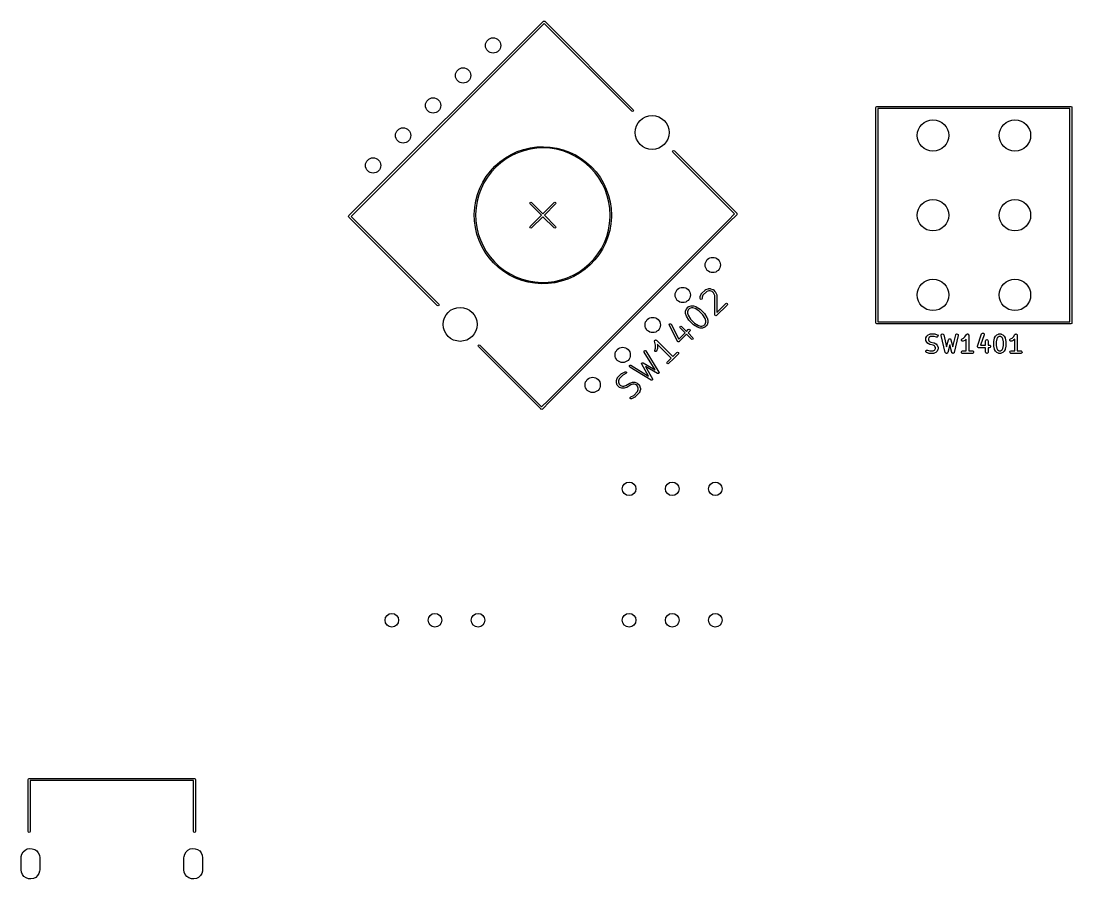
# Model space of a CAD drawing. Extents: x 126 to 289, y -245 to -37.
# Drawn here: x 151.4 to 213.3, y -189.2 to -138.7 of the extents above; entities that cross this region are included whole.
import ezdxf

# ---------------------------------------------------------------- set-up
doc = ezdxf.new("R2010")
doc.units = 0
doc.layers.add('BLACK', color=7, linetype='CONTINUOUS')

msp = doc.modelspace()

# ---------------------------------------------------------------- linework, layer by layer
at = {"layer": 'BLACK', "linetype": 'CONTINUOUS'}
for p, q in [((170.689, -150.14), (182.144, -138.685)), ((182.144, -138.685), (182.189, -138.666)), ((182.189, -138.666), (182.234, -138.685)), ((182.234, -138.685), (187.441, -143.893)), ((182.189, -138.819), (170.823, -150.185)), ((187.352, -143.982), (182.189, -138.819)), ((187.397, -144.001), (187.352, -143.982)), ((187.441, -143.982), (187.397, -144.001)), ((187.441, -143.893), (187.46, -143.937)), ((187.46, -143.937), (187.441, -143.982)), ((201.743, -143.764), (201.761, -143.722)), ((201.743, -156.464), (201.743, -143.764)), ((201.761, -143.722), (201.803, -143.704)), ((201.803, -143.704), (213.233, -143.704)), ((201.863, -143.824), (201.863, -156.404)), ((213.173, -143.824), (201.863, -143.824)), ((213.173, -156.404), (213.173, -143.824)), ((213.233, -143.704), (213.275, -143.722)), ((213.275, -143.722), (213.293, -143.764)), ((213.293, -143.764), (213.293, -156.464)), ((181.361, -146.146), (181.752, -146.091)), ((181.752, -146.091), (182.146, -146.074)), ((182.146, -146.074), (182.54, -146.096)), ((182.54, -146.096), (182.93, -146.157)), ((179.587, -146.965), (179.906, -146.733)), ((179.906, -146.733), (180.246, -146.534)), ((180.281, -146.6), (179.947, -146.796)), ((180.246, -146.534), (180.605, -146.368)), ((180.633, -146.438), (180.281, -146.6)), ((180.605, -146.368), (180.977, -146.238)), ((180.999, -146.311), (180.633, -146.438)), ((180.977, -146.238), (181.361, -146.146)), ((181.375, -146.219), (180.999, -146.311)), ((181.759, -146.166), (181.375, -146.219)), ((182.146, -146.149), (181.759, -146.166)), ((182.532, -146.171), (182.146, -146.149)), ((182.915, -146.23), (182.532, -146.171)), ((183.29, -146.327), (182.915, -146.23)), ((182.93, -146.157), (183.313, -146.255)), ((183.654, -146.459), (183.29, -146.327)), ((183.313, -146.255), (183.684, -146.39)), ((184.004, -146.626), (183.654, -146.459)), ((183.684, -146.39), (184.04, -146.56)), ((184.335, -146.827), (184.004, -146.626)), ((184.04, -146.56), (184.377, -146.765)), ((189.761, -146.362), (189.779, -146.32)), ((189.779, -146.405), (189.761, -146.362)), ((189.779, -146.32), (189.821, -146.302)), ((193.415, -150.041), (189.779, -146.405)), ((189.821, -146.302), (189.864, -146.32)), ((189.864, -146.32), (193.539, -149.995)), ((179.023, -147.517), (179.291, -147.228)), ((179.344, -147.281), (179.081, -147.565)), ((179.291, -147.228), (179.587, -146.965)), ((179.634, -147.024), (179.344, -147.281)), ((179.947, -146.796), (179.634, -147.024)), ((184.645, -147.059), (184.335, -146.827)), ((184.377, -146.765), (184.693, -147.001)), ((184.931, -147.32), (184.645, -147.059)), ((184.693, -147.001), (184.985, -147.267)), ((185.19, -147.608), (184.931, -147.32)), ((184.985, -147.267), (185.249, -147.561)), ((178.578, -148.168), (178.785, -147.832)), ((178.847, -147.874), (178.644, -148.204)), ((178.785, -147.832), (179.023, -147.517)), ((179.081, -147.565), (178.847, -147.874)), ((185.42, -147.92), (185.19, -147.608)), ((185.249, -147.561), (185.483, -147.878)), ((185.619, -148.253), (185.42, -147.92)), ((185.483, -147.878), (185.685, -148.217)), ((178.267, -148.892), (178.405, -148.522)), ((178.474, -148.552), (178.339, -148.915)), ((178.405, -148.522), (178.578, -148.168)), ((178.644, -148.204), (178.474, -148.552)), ((185.784, -148.603), (185.619, -148.253)), ((185.685, -148.217), (185.853, -148.574)), ((185.914, -148.968), (185.784, -148.603)), ((185.853, -148.574), (185.986, -148.946)), ((178.166, -149.274), (178.267, -148.892)), ((178.339, -148.915), (178.24, -149.29)), ((186.007, -149.344), (185.914, -148.968)), ((185.986, -148.946), (186.081, -149.329)), ((178.078, -150.058), (178.103, -149.664)), ((178.103, -149.664), (178.166, -149.274)), ((178.178, -149.672), (178.154, -150.059)), ((178.24, -149.29), (178.178, -149.672)), ((181.347, -149.407), (181.366, -149.362)), ((181.366, -149.452), (181.347, -149.407)), ((181.366, -149.362), (181.411, -149.343)), ((182.028, -150.114), (181.366, -149.452)), ((181.411, -149.343), (181.456, -149.362)), ((181.456, -149.362), (182.118, -150.024)), ((182.118, -150.024), (182.78, -149.362)), ((182.87, -149.452), (182.208, -150.114)), ((182.78, -149.362), (182.825, -149.343)), ((182.825, -149.343), (182.87, -149.362)), ((182.87, -149.362), (182.889, -149.407)), ((182.889, -149.407), (182.87, -149.452)), ((186.064, -149.727), (186.007, -149.344)), ((186.083, -150.114), (186.064, -149.727)), ((186.081, -149.329), (186.139, -149.72)), ((186.139, -149.72), (186.158, -150.114)), ((170.67, -150.185), (170.689, -150.14)), ((170.689, -150.23), (170.67, -150.185)), ((175.897, -155.437), (170.689, -150.23)), ((170.823, -150.185), (175.986, -155.348)), ((178.078, -150.059), (178.078, -150.058)), ((178.092, -150.452), (178.078, -150.059)), ((178.144, -150.843), (178.092, -150.452)), ((178.154, -150.059), (178.167, -150.446)), ((178.167, -150.446), (178.218, -150.83)), ((181.366, -150.776), (182.028, -150.114)), ((182.118, -150.204), (181.456, -150.866)), ((182.78, -150.866), (182.118, -150.204)), ((182.208, -150.114), (182.87, -150.776)), ((182.427, -161.029), (193.033, -150.423)), ((186.052, -150.611), (186.081, -150.225)), ((186.081, -150.225), (186.083, -150.114)), ((186.156, -150.227), (186.126, -150.62)), ((186.158, -150.114), (186.156, -150.227)), ((193.033, -150.423), (193.415, -150.041)), ((193.033, -150.423), (193.033, -150.423)), ((193.547, -150.088), (193.123, -150.512)), ((193.539, -149.995), (193.547, -149.998)), ((193.547, -149.998), (193.566, -150.043)), ((193.566, -150.043), (193.547, -150.088)), ((178.235, -151.228), (178.144, -150.843)), ((178.218, -150.83), (178.307, -151.207)), ((181.347, -150.821), (181.366, -150.776)), ((181.366, -150.866), (181.347, -150.821)), ((181.411, -150.885), (181.366, -150.866)), ((181.456, -150.866), (181.411, -150.885)), ((193.123, -150.512), (182.516, -161.119)), ((182.825, -150.885), (182.78, -150.866)), ((182.87, -150.866), (182.825, -150.885)), ((182.87, -150.776), (182.889, -150.821)), ((182.889, -150.821), (182.87, -150.866)), ((185.88, -151.365), (185.984, -150.992)), ((186.058, -151.009), (185.951, -151.389)), ((185.984, -150.992), (186.052, -150.611)), ((186.126, -150.62), (186.058, -151.009)), ((193.123, -150.512), (193.123, -150.512)), ((178.362, -151.601), (178.235, -151.228)), ((178.307, -151.207), (178.432, -151.574)), ((178.525, -151.961), (178.362, -151.601)), ((178.432, -151.574), (178.592, -151.926)), ((185.74, -151.727), (185.88, -151.365)), ((185.951, -151.389), (185.809, -151.757)), ((178.722, -152.303), (178.525, -151.961)), ((178.592, -151.926), (178.785, -152.262)), ((178.952, -152.623), (178.722, -152.303)), ((178.785, -152.262), (179.011, -152.577)), ((185.358, -152.399), (185.565, -152.072)), ((185.631, -152.11), (185.419, -152.443)), ((185.565, -152.072), (185.74, -151.727)), ((185.809, -151.757), (185.631, -152.11)), ((179.212, -152.92), (178.952, -152.623)), ((179.011, -152.577), (179.266, -152.868)), ((179.5, -153.191), (179.212, -152.92)), ((179.266, -152.868), (179.548, -153.133)), ((184.852, -152.985), (185.119, -152.705)), ((185.176, -152.754), (184.904, -153.04)), ((185.119, -152.705), (185.358, -152.399)), ((185.419, -152.443), (185.176, -152.754)), ((179.812, -153.431), (179.5, -153.191)), ((179.548, -153.133), (179.855, -153.37)), ((180.147, -153.641), (179.812, -153.431)), ((179.855, -153.37), (180.184, -153.575)), ((183.906, -153.653), (184.242, -153.462)), ((184.283, -153.525), (183.94, -153.72)), ((184.242, -153.462), (184.559, -153.238)), ((184.605, -153.298), (184.283, -153.525)), ((184.559, -153.238), (184.852, -152.985)), ((184.904, -153.04), (184.605, -153.298)), ((180.501, -153.816), (180.147, -153.641)), ((180.184, -153.575), (180.531, -153.747)), ((180.87, -153.956), (180.501, -153.816)), ((180.531, -153.747), (180.893, -153.885)), ((181.25, -154.06), (180.87, -153.956)), ((180.893, -153.885), (181.267, -153.986)), ((181.64, -154.126), (181.25, -154.06)), ((181.267, -153.986), (181.649, -154.051)), ((182.033, -154.153), (181.64, -154.126)), ((181.649, -154.051), (182.035, -154.078)), ((182.428, -154.142), (182.033, -154.153)), ((182.035, -154.078), (182.422, -154.067)), ((182.422, -154.067), (182.806, -154.019)), ((182.82, -154.093), (182.428, -154.142)), ((182.806, -154.019), (183.184, -153.933)), ((183.204, -154.005), (182.82, -154.093)), ((183.184, -153.933), (183.552, -153.81)), ((183.579, -153.881), (183.204, -154.005)), ((183.552, -153.81), (183.906, -153.653)), ((183.94, -153.72), (183.579, -153.881)), ((191.391, -154.914), (191.439, -154.771)), ((191.439, -154.771), (191.448, -154.76)), ((191.448, -154.76), (191.453, -154.747)), ((191.453, -154.747), (191.693, -154.507)), ((191.768, -154.602), (191.548, -154.822)), ((191.693, -154.507), (191.706, -154.502)), ((191.706, -154.502), (191.717, -154.493)), ((191.717, -154.493), (191.861, -154.445)), ((191.889, -154.562), (191.768, -154.602)), ((191.861, -154.445), (191.87, -154.445)), ((191.87, -154.445), (191.88, -154.442)), ((191.88, -154.442), (191.976, -154.442)), ((191.966, -154.562), (191.889, -154.562)), ((192.087, -154.602), (191.966, -154.562)), ((191.976, -154.442), (191.985, -154.445)), ((191.985, -154.445), (191.995, -154.445)), ((191.995, -154.445), (192.138, -154.493)), ((192.166, -154.681), (192.087, -154.602)), ((192.138, -154.493), (192.149, -154.502)), ((192.149, -154.502), (192.162, -154.507)), ((192.162, -154.507), (192.258, -154.603)), ((192.251, -154.852), (192.166, -154.681)), ((192.258, -154.603), (192.262, -154.612)), ((192.262, -154.612), (192.269, -154.619)), ((192.269, -154.619), (192.365, -154.811)), ((192.365, -154.811), (192.366, -154.825)), ((175.986, -155.348), (176.005, -155.393)), ((176.005, -155.393), (175.986, -155.437)), ((191.388, -154.933), (191.392, -154.924)), ((191.388, -155.029), (191.388, -154.933)), ((191.405, -155.072), (191.388, -155.029)), ((191.392, -154.924), (191.391, -154.914)), ((191.448, -155.089), (191.405, -155.072)), ((191.49, -155.072), (191.448, -155.089)), ((191.508, -155.029), (191.49, -155.072)), ((191.548, -154.822), (191.508, -154.943)), ((191.508, -154.943), (191.508, -155.029)), ((192.251, -155.989), (192.251, -154.852)), ((192.978, -155.408), (192.354, -156.031)), ((192.366, -154.825), (192.371, -154.837)), ((192.371, -154.837), (192.371, -155.844)), ((192.371, -155.844), (192.893, -155.323)), ((192.893, -155.323), (192.935, -155.305)), ((192.935, -155.305), (192.978, -155.323)), ((192.978, -155.323), (192.995, -155.365)), ((192.995, -155.365), (192.978, -155.408)), ((175.941, -155.456), (175.897, -155.437)), ((175.986, -155.437), (175.941, -155.456)), ((190.524, -155.797), (190.528, -155.788)), ((190.524, -155.893), (190.524, -155.797)), ((190.528, -155.902), (190.524, -155.893)), ((190.527, -155.778), (190.575, -155.634)), ((190.528, -155.788), (190.527, -155.778)), ((190.527, -155.912), (190.528, -155.902)), ((190.575, -156.056), (190.527, -155.912)), ((190.575, -155.634), (190.584, -155.624)), ((190.584, -155.624), (190.59, -155.611)), ((190.59, -155.611), (190.686, -155.515)), ((190.685, -155.686), (190.644, -155.807)), ((190.644, -155.807), (190.644, -155.883)), ((190.644, -155.883), (190.687, -156.012)), ((190.76, -155.61), (190.685, -155.686)), ((190.686, -155.515), (190.699, -155.509)), ((190.687, -156.012), (190.824, -156.24)), ((190.699, -155.509), (190.709, -155.5)), ((190.709, -155.5), (190.853, -155.452)), ((190.882, -155.569), (190.76, -155.61)), ((190.853, -155.452), (190.863, -155.453)), ((190.863, -155.453), (190.872, -155.449)), ((190.872, -155.449), (190.968, -155.449)), ((190.958, -155.569), (190.882, -155.569)), ((191.087, -155.612), (190.958, -155.569)), ((190.968, -155.449), (190.977, -155.453)), ((190.977, -155.453), (190.987, -155.452)), ((190.987, -155.452), (191.131, -155.5)), ((191.315, -155.749), (191.087, -155.612)), ((191.131, -155.5), (191.136, -155.505)), ((191.136, -155.505), (191.143, -155.506)), ((191.143, -155.506), (191.383, -155.65)), ((191.544, -155.978), (191.315, -155.749)), ((191.383, -155.65), (191.387, -155.656)), ((191.387, -155.656), (191.394, -155.659)), ((191.394, -155.659), (191.634, -155.899)), ((191.681, -156.206), (191.544, -155.978)), ((191.634, -155.899), (191.637, -155.906)), ((191.637, -155.906), (191.643, -155.91)), ((191.643, -155.91), (191.787, -156.15)), ((192.269, -156.031), (192.251, -155.989)), ((192.311, -156.049), (192.269, -156.031)), ((192.354, -156.031), (192.311, -156.049)), ((189.568, -156.546), (189.598, -156.511)), ((189.571, -156.592), (189.568, -156.546)), ((190.051, -157.551), (189.571, -156.592)), ((189.598, -156.511), (189.643, -156.508)), ((189.643, -156.508), (189.678, -156.538)), ((189.678, -156.538), (190.121, -157.423)), ((190.188, -156.709), (190.206, -156.666)), ((190.206, -156.666), (190.248, -156.649)), ((190.248, -156.649), (190.291, -156.666)), ((190.291, -156.666), (190.584, -156.96)), ((190.58, -156.061), (190.575, -156.056)), ((190.581, -156.068), (190.58, -156.061)), ((190.725, -156.308), (190.581, -156.068)), ((190.731, -156.312), (190.725, -156.308)), ((190.734, -156.319), (190.731, -156.312)), ((190.974, -156.559), (190.734, -156.319)), ((190.824, -156.24), (191.053, -156.469)), ((190.981, -156.562), (190.974, -156.559)), ((190.985, -156.568), (190.981, -156.562)), ((191.225, -156.712), (190.985, -156.568)), ((191.053, -156.469), (191.281, -156.606)), ((191.281, -156.606), (191.41, -156.649)), ((191.41, -156.649), (191.486, -156.649)), ((191.486, -156.649), (191.607, -156.608)), ((191.607, -156.608), (191.683, -156.532)), ((191.724, -156.335), (191.681, -156.206)), ((191.778, -156.607), (191.682, -156.703)), ((191.683, -156.532), (191.724, -156.411)), ((191.724, -156.411), (191.724, -156.335)), ((191.783, -156.594), (191.778, -156.607)), ((191.793, -156.584), (191.783, -156.594)), ((191.787, -156.15), (191.788, -156.157)), ((191.788, -156.157), (191.793, -156.162)), ((191.793, -156.162), (191.841, -156.306)), ((191.841, -156.44), (191.793, -156.584)), ((191.841, -156.306), (191.84, -156.316)), ((191.84, -156.316), (191.844, -156.325)), ((191.844, -156.421), (191.84, -156.43)), ((191.84, -156.43), (191.841, -156.44)), ((191.844, -156.325), (191.844, -156.421)), ((201.761, -156.506), (201.743, -156.464)), ((201.803, -156.524), (201.761, -156.506)), ((213.233, -156.524), (201.803, -156.524)), ((201.863, -156.404), (213.173, -156.404)), ((213.275, -156.506), (213.233, -156.524)), ((213.293, -156.464), (213.275, -156.506)), ((190.121, -157.423), (190.499, -157.045)), ((190.584, -157.13), (190.147, -157.567)), ((190.206, -156.751), (190.188, -156.709)), ((190.499, -157.045), (190.206, -156.751)), ((190.584, -156.96), (190.686, -156.858)), ((190.878, -157.423), (190.584, -157.13)), ((190.77, -156.943), (190.669, -157.045)), ((190.669, -157.045), (190.962, -157.338)), ((190.686, -156.858), (190.728, -156.841)), ((190.728, -156.841), (190.77, -156.858)), ((190.77, -156.858), (190.788, -156.901)), ((190.788, -156.901), (190.77, -156.943)), ((191.232, -156.713), (191.225, -156.712)), ((191.237, -156.718), (191.232, -156.713)), ((191.381, -156.766), (191.237, -156.718)), ((191.391, -156.765), (191.381, -156.766)), ((191.4, -156.769), (191.391, -156.765)), ((191.496, -156.769), (191.4, -156.769)), ((191.505, -156.765), (191.496, -156.769)), ((191.515, -156.766), (191.505, -156.765)), ((191.659, -156.718), (191.515, -156.766)), ((191.669, -156.709), (191.659, -156.718)), ((191.682, -156.703), (191.669, -156.709)), ((204.689, -157.343), (204.737, -157.248)), ((204.737, -157.248), (204.75, -157.23)), ((204.75, -157.23), (204.751, -157.229)), ((204.751, -157.229), (204.798, -157.181)), ((204.798, -157.181), (204.817, -157.168)), ((204.817, -157.168), (204.818, -157.167)), ((204.818, -157.167), (204.913, -157.119)), ((204.964, -157.261), (204.896, -157.296)), ((204.913, -157.119), (204.938, -157.112)), ((204.938, -157.112), (204.942, -157.113)), ((204.942, -157.113), (204.947, -157.111)), ((204.947, -157.111), (205.185, -157.111)), ((205.172, -157.261), (204.964, -157.261)), ((205.304, -157.305), (205.172, -157.261)), ((205.185, -157.111), (205.207, -157.115)), ((205.207, -157.115), (205.208, -157.115)), ((205.208, -157.115), (205.351, -157.163)), ((205.351, -157.163), (205.374, -157.175)), ((205.393, -157.27), (205.355, -157.304)), ((205.374, -157.175), (205.401, -157.219)), ((205.401, -157.219), (205.393, -157.27)), ((205.586, -157.178), (205.609, -157.132)), ((205.588, -157.204), (205.586, -157.178)), ((205.826, -158.204), (205.588, -157.204)), ((205.609, -157.132), (205.656, -157.112)), ((205.656, -157.112), (205.706, -157.126)), ((205.706, -157.126), (205.734, -157.169)), ((205.734, -157.169), (205.903, -157.88)), ((206.276, -157.88), (206.445, -157.169)), ((206.591, -157.204), (206.353, -158.204)), ((206.445, -157.169), (206.455, -157.145)), ((206.455, -157.145), (206.497, -157.115)), ((206.497, -157.115), (206.548, -157.118)), ((206.548, -157.118), (206.585, -157.153)), ((206.585, -157.153), (206.591, -157.204)), ((206.902, -157.363), (206.984, -157.281)), ((206.984, -157.281), (207.075, -157.145)), ((207.075, -157.145), (207.093, -157.126)), ((207.093, -157.126), (207.097, -157.125)), ((207.097, -157.125), (207.1, -157.121)), ((207.1, -157.121), (207.121, -157.118)), ((207.121, -157.118), (207.142, -157.112)), ((207.142, -157.112), (207.146, -157.113)), ((207.146, -157.113), (207.15, -157.113)), ((207.15, -157.113), (207.169, -157.123)), ((207.169, -157.123), (207.189, -157.132)), ((207.189, -157.132), (207.191, -157.136)), ((207.191, -157.136), (207.194, -157.138)), ((207.194, -157.138), (207.202, -157.159)), ((207.202, -157.159), (207.212, -157.178)), ((207.212, -157.178), (207.211, -157.182)), ((207.211, -157.182), (207.212, -157.186)), ((207.212, -157.186), (207.212, -158.111)), ((207.733, -157.829), (207.971, -157.115)), ((208.113, -157.162), (207.908, -157.778)), ((207.971, -157.115), (207.983, -157.092)), ((207.983, -157.092), (208.027, -157.065)), ((208.027, -157.065), (208.078, -157.073)), ((208.078, -157.073), (208.112, -157.111)), ((208.112, -157.111), (208.113, -157.162)), ((208.737, -157.343), (208.784, -157.248)), ((208.784, -157.248), (208.798, -157.23)), ((208.798, -157.229), (208.846, -157.181)), ((208.798, -157.23), (208.798, -157.229)), ((208.846, -157.181), (208.864, -157.168)), ((208.864, -157.168), (208.865, -157.167)), ((208.865, -157.167), (208.961, -157.119)), ((209.012, -157.261), (208.943, -157.296)), ((208.961, -157.119), (208.986, -157.112)), ((208.986, -157.112), (208.99, -157.113)), ((208.99, -157.113), (208.994, -157.111)), ((208.994, -157.111), (209.089, -157.111)), ((209.072, -157.261), (209.012, -157.261)), ((209.14, -157.296), (209.072, -157.261)), ((209.089, -157.111), (209.115, -157.116)), ((209.115, -157.116), (209.119, -157.119)), ((209.119, -157.119), (209.123, -157.119)), ((209.123, -157.119), (209.218, -157.167)), ((209.218, -157.167), (209.236, -157.18)), ((209.236, -157.18), (209.238, -157.181)), ((209.238, -157.181), (209.285, -157.229)), ((209.285, -157.229), (209.298, -157.247)), ((209.298, -157.247), (209.299, -157.248)), ((209.299, -157.248), (209.347, -157.343)), ((209.759, -157.363), (209.841, -157.281)), ((209.841, -157.281), (209.932, -157.145)), ((209.932, -157.145), (209.95, -157.126)), ((209.95, -157.126), (209.954, -157.125)), ((209.954, -157.125), (209.957, -157.121)), ((209.957, -157.121), (209.978, -157.118)), ((209.978, -157.118), (209.999, -157.112)), ((209.999, -157.112), (210.003, -157.113)), ((210.003, -157.113), (210.007, -157.113)), ((210.007, -157.113), (210.026, -157.123)), ((210.026, -157.123), (210.046, -157.132)), ((210.046, -157.132), (210.048, -157.136)), ((210.048, -157.136), (210.052, -157.138)), ((210.052, -157.138), (210.059, -157.159)), ((210.059, -157.159), (210.069, -157.178)), ((210.069, -157.178), (210.068, -157.182)), ((210.068, -157.182), (210.069, -157.186)), ((210.069, -157.186), (210.069, -158.111)), ((178.306, -157.817), (178.324, -157.775)), ((178.324, -157.86), (178.306, -157.817)), ((178.324, -157.775), (178.366, -157.757)), ((181.999, -161.535), (178.324, -157.86)), ((178.366, -157.757), (178.409, -157.775)), ((178.409, -157.775), (182.045, -161.411)), ((188.701, -157.524), (188.707, -157.508)), ((188.703, -157.53), (188.701, -157.524)), ((188.702, -157.536), (188.703, -157.53)), ((188.749, -157.77), (188.702, -157.536)), ((188.707, -157.508), (188.711, -157.491)), ((188.711, -157.491), (188.716, -157.488)), ((188.716, -157.488), (188.718, -157.482)), ((188.718, -157.482), (188.734, -157.475)), ((188.734, -157.475), (188.749, -157.466)), ((188.749, -157.466), (188.755, -157.467)), ((188.749, -157.947), (188.749, -157.77)), ((188.755, -157.467), (188.761, -157.464)), ((188.761, -157.464), (188.777, -157.471)), ((188.777, -157.471), (188.794, -157.475)), ((188.794, -157.475), (188.797, -157.48)), ((188.797, -157.48), (188.803, -157.482)), ((188.803, -157.482), (189.768, -158.447)), ((189.684, -158.532), (188.858, -157.707)), ((188.858, -157.707), (188.868, -157.753)), ((188.868, -157.753), (188.866, -157.759)), ((188.866, -157.759), (188.869, -157.764)), ((188.869, -157.764), (188.869, -157.956)), ((190.058, -157.558), (190.051, -157.551)), ((190.062, -157.567), (190.058, -157.558)), ((190.075, -157.572), (190.062, -157.567)), ((190.085, -157.581), (190.075, -157.572)), ((190.095, -157.581), (190.085, -157.581)), ((190.104, -157.584), (190.095, -157.581)), ((190.117, -157.579), (190.104, -157.584)), ((190.131, -157.578), (190.117, -157.579)), ((190.138, -157.571), (190.131, -157.578)), ((190.147, -157.567), (190.138, -157.571)), ((190.92, -157.441), (190.878, -157.423)), ((190.962, -157.423), (190.92, -157.441)), ((190.962, -157.338), (190.98, -157.381)), ((190.98, -157.381), (190.962, -157.423)), ((204.681, -157.377), (204.686, -157.351)), ((204.681, -157.472), (204.681, -157.377)), ((204.683, -157.476), (204.681, -157.472)), ((204.682, -157.481), (204.683, -157.476)), ((204.689, -157.506), (204.682, -157.481)), ((204.686, -157.351), (204.689, -157.348)), ((204.689, -157.348), (204.689, -157.343)), ((204.737, -157.601), (204.689, -157.506)), ((204.738, -157.602), (204.737, -157.601)), ((204.751, -157.62), (204.738, -157.602)), ((204.798, -157.668), (204.751, -157.62)), ((204.8, -157.669), (204.798, -157.668)), ((204.818, -157.682), (204.8, -157.669)), ((204.913, -157.73), (204.818, -157.682)), ((204.865, -157.326), (204.831, -157.395)), ((204.831, -157.395), (204.831, -157.454)), ((204.831, -157.454), (204.865, -157.523)), ((204.896, -157.296), (204.865, -157.326)), ((204.865, -157.523), (204.896, -157.553)), ((204.896, -157.553), (204.973, -157.592)), ((204.917, -157.73), (204.913, -157.73)), ((204.928, -157.735), (204.917, -157.73)), ((205.111, -157.781), (204.928, -157.735)), ((204.973, -157.592), (205.155, -157.637)), ((205.188, -157.819), (205.111, -157.781)), ((205.155, -157.637), (205.167, -157.643)), ((205.167, -157.643), (205.171, -157.643)), ((205.171, -157.643), (205.266, -157.691)), ((205.218, -157.85), (205.188, -157.819)), ((205.253, -157.918), (205.218, -157.85)), ((205.266, -157.691), (205.284, -157.704)), ((205.284, -157.704), (205.285, -157.705)), ((205.285, -157.705), (205.333, -157.752)), ((205.355, -157.304), (205.304, -157.305)), ((205.333, -157.752), (205.346, -157.771)), ((205.346, -157.771), (205.347, -157.772)), ((205.347, -157.772), (205.395, -157.867)), ((205.395, -157.867), (205.402, -157.892)), ((205.402, -157.892), (205.401, -157.896)), ((205.401, -157.896), (205.403, -157.901)), ((205.403, -157.901), (205.403, -157.996)), ((205.903, -157.88), (206.017, -157.453)), ((206.089, -157.763), (205.971, -158.206)), ((206.017, -157.453), (206.028, -157.429)), ((206.028, -157.429), (206.034, -157.425)), ((206.034, -157.425), (206.036, -157.419)), ((206.036, -157.419), (206.054, -157.411)), ((206.054, -157.411), (206.07, -157.4)), ((206.07, -157.4), (206.077, -157.4)), ((206.077, -157.4), (206.083, -157.397)), ((206.083, -157.397), (206.102, -157.402)), ((206.207, -158.206), (206.089, -157.763)), ((206.102, -157.402), (206.121, -157.404)), ((206.121, -157.404), (206.126, -157.409)), ((206.126, -157.409), (206.133, -157.411)), ((206.133, -157.411), (206.144, -157.427)), ((206.144, -157.427), (206.157, -157.44)), ((206.157, -157.44), (206.158, -157.447)), ((206.158, -157.447), (206.162, -157.453)), ((206.162, -157.453), (206.276, -157.88)), ((206.779, -157.493), (206.783, -157.442)), ((206.81, -157.535), (206.779, -157.493)), ((206.783, -157.442), (206.818, -157.405)), ((206.86, -157.547), (206.81, -157.535)), ((206.818, -157.405), (206.902, -157.363)), ((206.885, -157.539), (206.86, -157.547)), ((206.98, -157.492), (206.885, -157.539)), ((206.981, -157.49), (206.98, -157.492)), ((207, -157.478), (206.981, -157.49)), ((207.062, -157.415), (207, -157.478)), ((207.062, -158.111), (207.062, -157.415)), ((207.73, -157.84), (207.733, -157.835)), ((207.733, -157.86), (207.73, -157.84)), ((207.733, -157.835), (207.733, -157.829)), ((207.734, -157.881), (207.733, -157.86)), ((207.738, -157.885), (207.734, -157.881)), ((207.739, -157.891), (207.738, -157.885)), ((207.754, -157.904), (207.739, -157.891)), ((207.768, -157.919), (207.754, -157.904)), ((207.908, -157.778), (208.205, -157.778)), ((208.205, -157.52), (208.209, -157.494)), ((208.205, -157.778), (208.205, -157.52)), ((208.209, -157.494), (208.242, -157.455)), ((208.242, -157.455), (208.293, -157.446)), ((208.293, -157.446), (208.337, -157.472)), ((208.337, -157.472), (208.355, -157.52)), ((208.355, -157.52), (208.355, -157.778)), ((208.355, -157.778), (208.423, -157.778)), ((208.423, -157.778), (208.448, -157.783)), ((208.448, -157.783), (208.488, -157.816)), ((208.497, -157.866), (208.471, -157.91)), ((208.488, -157.816), (208.497, -157.866)), ((208.681, -157.567), (208.684, -157.553)), ((208.681, -157.805), (208.681, -157.567)), ((208.682, -157.809), (208.681, -157.805)), ((208.683, -157.824), (208.682, -157.809)), ((208.683, -157.549), (208.731, -157.359)), ((208.684, -157.553), (208.683, -157.549)), ((208.731, -158.014), (208.683, -157.824)), ((208.731, -157.359), (208.736, -157.347)), ((208.736, -157.347), (208.737, -157.343)), ((208.874, -157.403), (208.831, -157.577)), ((208.831, -157.577), (208.831, -157.796)), ((208.831, -157.796), (208.874, -157.97)), ((208.913, -157.326), (208.874, -157.403)), ((208.943, -157.296), (208.913, -157.326)), ((209.171, -157.326), (209.14, -157.296)), ((209.209, -157.403), (209.171, -157.326)), ((209.253, -157.577), (209.209, -157.403)), ((209.209, -157.97), (209.253, -157.796)), ((209.253, -157.796), (209.253, -157.577)), ((209.347, -157.343), (209.351, -157.356)), ((209.351, -157.356), (209.353, -157.359)), ((209.353, -157.359), (209.4, -157.549)), ((209.4, -157.824), (209.353, -158.014)), ((209.4, -157.549), (209.401, -157.564)), ((209.403, -157.805), (209.4, -157.82)), ((209.4, -157.82), (209.4, -157.824)), ((209.401, -157.564), (209.403, -157.567)), ((209.403, -157.567), (209.403, -157.805)), ((209.637, -157.493), (209.64, -157.442)), ((209.667, -157.535), (209.637, -157.493)), ((209.64, -157.442), (209.675, -157.405)), ((209.717, -157.547), (209.667, -157.535)), ((209.675, -157.405), (209.759, -157.363)), ((209.742, -157.539), (209.717, -157.547)), ((209.837, -157.492), (209.742, -157.539)), ((209.838, -157.49), (209.837, -157.492)), ((209.857, -157.478), (209.838, -157.49)), ((209.919, -157.415), (209.857, -157.478)), ((209.919, -158.111), (209.919, -157.415)), ((188.079, -158.134), (188.106, -158.097)), ((188.086, -158.18), (188.079, -158.134)), ((188.729, -159.225), (188.086, -158.18)), ((188.106, -158.097), (188.151, -158.09)), ((188.151, -158.09), (188.188, -158.117)), ((188.188, -158.117), (188.956, -159.364)), ((188.704, -158.081), (188.749, -157.947)), ((188.707, -158.127), (188.704, -158.081)), ((188.742, -158.157), (188.707, -158.127)), ((188.788, -158.154), (188.742, -158.157)), ((188.818, -158.119), (188.788, -158.154)), ((188.866, -157.975), (188.818, -158.119)), ((188.869, -157.956), (188.865, -157.965)), ((188.865, -157.965), (188.866, -157.975)), ((189.768, -158.447), (190.014, -158.202)), ((190.099, -158.287), (189.811, -158.575)), ((190.014, -158.202), (190.056, -158.184)), ((190.056, -158.184), (190.099, -158.202)), ((190.099, -158.202), (190.116, -158.244)), ((190.116, -158.244), (190.099, -158.287)), ((204.683, -158.154), (204.69, -158.103)), ((204.709, -158.198), (204.683, -158.154)), ((204.69, -158.103), (204.729, -158.069)), ((204.732, -158.21), (204.709, -158.198)), ((204.729, -158.069), (204.78, -158.068)), ((204.875, -158.258), (204.732, -158.21)), ((204.78, -158.068), (204.911, -158.111)), ((204.877, -158.257), (204.875, -158.258)), ((204.899, -158.261), (204.877, -158.257)), ((205.137, -158.261), (204.899, -158.261)), ((204.911, -158.111), (205.119, -158.111)), ((205.119, -158.111), (205.188, -158.077)), ((205.141, -158.26), (205.137, -158.261)), ((205.146, -158.261), (205.141, -158.26)), ((205.171, -158.253), (205.146, -158.261)), ((205.266, -158.206), (205.171, -158.253)), ((205.188, -158.077), (205.218, -158.047)), ((205.218, -158.047), (205.253, -157.978)), ((205.253, -157.978), (205.253, -157.918)), ((205.267, -158.205), (205.266, -158.206)), ((205.285, -158.192), (205.267, -158.205)), ((205.333, -158.144), (205.285, -158.192)), ((205.334, -158.143), (205.333, -158.144)), ((205.347, -158.125), (205.334, -158.143)), ((205.395, -158.029), (205.347, -158.125)), ((205.398, -158.022), (205.395, -158.025)), ((205.395, -158.025), (205.395, -158.029)), ((205.403, -157.996), (205.398, -158.022)), ((205.83, -158.21), (205.826, -158.204)), ((205.831, -158.218), (205.83, -158.21)), ((205.844, -158.231), (205.831, -158.218)), ((205.854, -158.247), (205.844, -158.231)), ((205.862, -158.249), (205.854, -158.247)), ((205.867, -158.254), (205.862, -158.249)), ((205.886, -158.256), (205.867, -158.254)), ((205.903, -158.261), (205.886, -158.256)), ((205.911, -158.258), (205.903, -158.261)), ((205.918, -158.259), (205.911, -158.258)), ((205.934, -158.248), (205.918, -158.259)), ((205.95, -158.241), (205.934, -158.248)), ((205.954, -158.234), (205.95, -158.241)), ((205.96, -158.229), (205.954, -158.234)), ((205.971, -158.206), (205.96, -158.229)), ((206.212, -158.212), (206.207, -158.206)), ((206.213, -158.22), (206.212, -158.212)), ((206.226, -158.233), (206.213, -158.22)), ((206.237, -158.248), (206.226, -158.233)), ((206.244, -158.25), (206.237, -158.248)), ((206.25, -158.255), (206.244, -158.25)), ((206.269, -158.256), (206.25, -158.255)), ((206.286, -158.261), (206.269, -158.256)), ((206.293, -158.258), (206.286, -158.261)), ((206.301, -158.258), (206.293, -158.258)), ((206.316, -158.247), (206.301, -158.258)), ((206.333, -158.239), (206.316, -158.247)), ((206.336, -158.232), (206.333, -158.239)), ((206.343, -158.228), (206.336, -158.232)), ((206.353, -158.204), (206.343, -158.228)), ((206.777, -158.173), (206.803, -158.129)), ((206.786, -158.224), (206.777, -158.173)), ((206.826, -158.257), (206.786, -158.224)), ((206.803, -158.129), (206.851, -158.111)), ((206.851, -158.261), (206.826, -158.257)), ((206.851, -158.111), (207.062, -158.111)), ((207.423, -158.261), (206.851, -158.261)), ((207.212, -158.111), (207.423, -158.111)), ((207.423, -158.111), (207.448, -158.116)), ((207.471, -158.244), (207.423, -158.261)), ((207.448, -158.116), (207.488, -158.149)), ((207.497, -158.199), (207.471, -158.244)), ((207.488, -158.149), (207.497, -158.199)), ((207.774, -157.92), (207.768, -157.919)), ((207.778, -157.924), (207.774, -157.92)), ((207.804, -157.928), (207.778, -157.924)), ((208.205, -157.928), (207.804, -157.928)), ((208.205, -158.186), (208.205, -157.928)), ((208.222, -158.235), (208.205, -158.186)), ((208.267, -158.26), (208.222, -158.235)), ((208.317, -158.251), (208.267, -158.26)), ((208.35, -158.212), (208.317, -158.251)), ((208.355, -158.186), (208.35, -158.212)), ((208.423, -157.928), (208.355, -157.928)), ((208.355, -157.928), (208.355, -158.186)), ((208.471, -157.91), (208.423, -157.928)), ((208.733, -158.017), (208.731, -158.014)), ((208.737, -158.029), (208.733, -158.017)), ((208.784, -158.125), (208.737, -158.029)), ((208.785, -158.126), (208.784, -158.125)), ((208.798, -158.144), (208.785, -158.126)), ((208.846, -158.192), (208.798, -158.144)), ((208.847, -158.192), (208.846, -158.192)), ((208.865, -158.206), (208.847, -158.192)), ((208.961, -158.253), (208.865, -158.206)), ((208.874, -157.97), (208.913, -158.047)), ((208.913, -158.047), (208.943, -158.077)), ((208.943, -158.077), (209.012, -158.111)), ((208.965, -158.254), (208.961, -158.253)), ((208.969, -158.257), (208.965, -158.254)), ((208.994, -158.261), (208.969, -158.257)), ((209.089, -158.261), (208.994, -158.261)), ((209.012, -158.111), (209.072, -158.111)), ((209.072, -158.111), (209.14, -158.077)), ((209.094, -158.26), (209.089, -158.261)), ((209.098, -158.261), (209.094, -158.26)), ((209.123, -158.253), (209.098, -158.261)), ((209.218, -158.206), (209.123, -158.253)), ((209.14, -158.077), (209.171, -158.047)), ((209.171, -158.047), (209.209, -157.97)), ((209.219, -158.205), (209.218, -158.206)), ((209.238, -158.192), (209.219, -158.205)), ((209.285, -158.144), (209.238, -158.192)), ((209.286, -158.143), (209.285, -158.144)), ((209.299, -158.125), (209.286, -158.143)), ((209.347, -158.029), (209.299, -158.125)), ((209.353, -158.014), (209.347, -158.026)), ((209.347, -158.026), (209.347, -158.029)), ((209.635, -158.173), (209.66, -158.129)), ((209.644, -158.224), (209.635, -158.173)), ((209.683, -158.257), (209.644, -158.224)), ((209.66, -158.129), (209.708, -158.111)), ((209.708, -158.261), (209.683, -158.257)), ((209.708, -158.111), (209.919, -158.111)), ((210.28, -158.261), (209.708, -158.261)), ((210.069, -158.111), (210.28, -158.111)), ((210.28, -158.111), (210.306, -158.116)), ((210.328, -158.244), (210.28, -158.261)), ((210.306, -158.116), (210.345, -158.149)), ((210.354, -158.199), (210.328, -158.244)), ((210.345, -158.149), (210.354, -158.199)), ((187.215, -159.026), (187.222, -158.98)), ((187.242, -159.063), (187.215, -159.026)), ((187.222, -158.98), (187.259, -158.954)), ((188.489, -159.831), (187.242, -159.063)), ((187.259, -158.954), (187.305, -158.961)), ((187.305, -158.961), (188.35, -159.604)), ((187.935, -158.853), (187.94, -158.846)), ((187.937, -158.868), (187.935, -158.853)), ((187.935, -158.883), (187.937, -158.868)), ((187.94, -158.89), (187.935, -158.883)), ((187.94, -158.846), (187.941, -158.838)), ((187.941, -158.898), (187.94, -158.89)), ((187.941, -158.838), (187.954, -158.828)), ((188.35, -159.604), (187.941, -158.898)), ((187.954, -158.828), (187.963, -158.816)), ((187.963, -158.816), (187.971, -158.815)), ((187.971, -158.815), (187.978, -158.81)), ((187.978, -158.81), (187.993, -158.812)), ((187.993, -158.812), (188.009, -158.81)), ((188.009, -158.81), (188.015, -158.815)), ((188.015, -158.815), (188.023, -158.816)), ((188.023, -158.816), (188.729, -159.225)), ((188.875, -159.448), (188.158, -159.033)), ((188.158, -159.033), (188.573, -159.75)), ((189.42, -158.82), (189.438, -158.778)), ((189.438, -158.862), (189.42, -158.82)), ((189.438, -158.778), (189.684, -158.532)), ((189.48, -158.88), (189.438, -158.862)), ((189.523, -158.862), (189.48, -158.88)), ((189.811, -158.575), (189.523, -158.862)), ((189.811, -158.575), (189.811, -158.575)), ((189.811, -158.575), (189.811, -158.575)), ((186.449, -159.857), (186.497, -159.713)), ((186.497, -159.713), (186.506, -159.702)), ((186.506, -159.702), (186.511, -159.689)), ((186.511, -159.689), (186.751, -159.449)), ((186.606, -159.764), (186.566, -159.885)), ((186.829, -159.541), (186.606, -159.764)), ((186.751, -159.449), (186.76, -159.446)), ((186.76, -159.446), (186.767, -159.438)), ((186.767, -159.438), (186.959, -159.342)), ((187.012, -159.449), (186.829, -159.541)), ((186.959, -159.342), (187.004, -159.339)), ((187.004, -159.339), (187.039, -159.369)), ((187.042, -159.415), (187.012, -159.449)), ((187.039, -159.369), (187.042, -159.415)), ((188.573, -159.75), (188.574, -159.758)), ((188.574, -159.758), (188.579, -159.766)), ((188.579, -159.766), (188.577, -159.78)), ((188.884, -159.449), (188.875, -159.448)), ((188.891, -159.454), (188.884, -159.449)), ((188.905, -159.452), (188.891, -159.454)), ((188.92, -159.454), (188.905, -159.452)), ((188.927, -159.448), (188.92, -159.454)), ((188.936, -159.447), (188.927, -159.448)), ((188.945, -159.435), (188.936, -159.447)), ((188.957, -159.426), (188.945, -159.435)), ((188.956, -159.364), (188.957, -159.373)), ((188.957, -159.373), (188.963, -159.38)), ((188.958, -159.417), (188.957, -159.426)), ((188.963, -159.41), (188.958, -159.417)), ((188.963, -159.38), (188.961, -159.395)), ((188.961, -159.395), (188.963, -159.41)), ((186.446, -159.876), (186.449, -159.866)), ((186.446, -159.972), (186.446, -159.876)), ((186.449, -159.981), (186.446, -159.972)), ((186.449, -159.866), (186.449, -159.857)), ((186.449, -159.991), (186.449, -159.981)), ((186.497, -160.134), (186.449, -159.991)), ((186.506, -160.145), (186.497, -160.134)), ((186.511, -160.158), (186.506, -160.145)), ((186.607, -160.254), (186.511, -160.158)), ((186.566, -159.885), (186.566, -159.962)), ((186.566, -159.962), (186.606, -160.083)), ((186.606, -160.083), (186.682, -160.159)), ((186.62, -160.259), (186.607, -160.254)), ((186.631, -160.268), (186.62, -160.259)), ((186.775, -160.316), (186.631, -160.268)), ((186.682, -160.159), (186.803, -160.199)), ((186.784, -160.316), (186.775, -160.316)), ((186.793, -160.319), (186.784, -160.316)), ((186.889, -160.319), (186.793, -160.319)), ((186.803, -160.199), (186.88, -160.199)), ((186.88, -160.199), (187.008, -160.157)), ((186.899, -160.316), (186.889, -160.319)), ((186.908, -160.316), (186.899, -160.316)), ((187.052, -160.268), (186.908, -160.316)), ((187.008, -160.157), (187.242, -160.016)), ((187.058, -160.264), (187.052, -160.268)), ((187.064, -160.263), (187.058, -160.264)), ((187.299, -160.122), (187.064, -160.263)), ((187.242, -160.016), (187.249, -160.015)), ((187.249, -160.015), (187.254, -160.011)), ((187.254, -160.011), (187.398, -159.963)), ((187.427, -160.08), (187.299, -160.122)), ((187.398, -159.963), (187.408, -159.963)), ((187.408, -159.963), (187.417, -159.96)), ((187.417, -159.96), (187.513, -159.96)), ((187.503, -160.08), (187.427, -160.08)), ((187.625, -160.12), (187.503, -160.08)), ((187.513, -159.96), (187.522, -159.963)), ((187.522, -159.963), (187.532, -159.963)), ((187.532, -159.963), (187.676, -160.011)), ((187.701, -160.196), (187.625, -160.12)), ((187.676, -160.011), (187.687, -160.02)), ((187.687, -160.02), (187.7, -160.025)), ((187.7, -160.025), (187.796, -160.121)), ((187.741, -160.317), (187.701, -160.196)), ((187.741, -160.394), (187.741, -160.317)), ((187.796, -160.121), (187.801, -160.134)), ((187.801, -160.134), (187.81, -160.145)), ((187.81, -160.145), (187.858, -160.288)), ((187.858, -160.288), (187.857, -160.298)), ((187.857, -160.298), (187.861, -160.307)), ((187.861, -160.307), (187.861, -160.403)), ((188.498, -159.832), (188.489, -159.831)), ((188.505, -159.838), (188.498, -159.832)), ((188.52, -159.836), (188.505, -159.838)), ((188.535, -159.838), (188.52, -159.836)), ((188.542, -159.833), (188.535, -159.838)), ((188.551, -159.832), (188.542, -159.833)), ((188.56, -159.82), (188.551, -159.832)), ((188.572, -159.811), (188.56, -159.82)), ((188.573, -159.802), (188.572, -159.811)), ((188.579, -159.795), (188.573, -159.802)), ((188.577, -159.78), (188.579, -159.795)), ((187.264, -160.864), (187.294, -160.83)), ((187.268, -160.91), (187.264, -160.864)), ((187.302, -160.94), (187.268, -160.91)), ((187.294, -160.83), (187.478, -160.738)), ((187.348, -160.937), (187.302, -160.94)), ((187.54, -160.841), (187.348, -160.937)), ((187.478, -160.738), (187.701, -160.515)), ((187.547, -160.833), (187.54, -160.841)), ((187.556, -160.83), (187.547, -160.833)), ((187.796, -160.59), (187.556, -160.83)), ((187.701, -160.515), (187.741, -160.394)), ((187.801, -160.577), (187.796, -160.59)), ((187.81, -160.566), (187.801, -160.577)), ((187.858, -160.422), (187.81, -160.566)), ((187.861, -160.403), (187.857, -160.413)), ((187.857, -160.413), (187.858, -160.422)), ((182.002, -161.543), (181.999, -161.535)), ((182.047, -161.562), (182.002, -161.543)), ((182.045, -161.411), (182.427, -161.029)), ((182.092, -161.543), (182.047, -161.562)), ((182.516, -161.119), (182.092, -161.543)), ((151.788, -183.374), (151.806, -183.332)), ((151.788, -186.434), (151.788, -183.374)), ((151.806, -183.332), (151.848, -183.314)), ((151.848, -183.314), (161.588, -183.314)), ((161.528, -183.434), (151.908, -183.434)), ((151.908, -183.434), (151.908, -186.434)), ((161.528, -186.434), (161.528, -183.434)), ((161.588, -183.314), (161.63, -183.332)), ((161.63, -183.332), (161.648, -183.374)), ((161.648, -183.374), (161.648, -186.434)), ((151.806, -186.476), (151.788, -186.434)), ((151.848, -186.494), (151.806, -186.476)), ((151.89, -186.476), (151.848, -186.494)), ((151.908, -186.434), (151.89, -186.476)), ((161.546, -186.476), (161.528, -186.434)), ((161.588, -186.494), (161.546, -186.476)), ((161.63, -186.476), (161.588, -186.494)), ((161.648, -186.434), (161.63, -186.476)), ((151.494, -187.643), (151.604, -187.542)), ((151.604, -187.542), (151.737, -187.475)), ((151.737, -187.475), (151.883, -187.445)), ((151.883, -187.445), (152.032, -187.456)), ((152.032, -187.456), (152.173, -187.507)), ((152.173, -187.507), (152.295, -187.593)), ((152.295, -187.593), (152.388, -187.709)), ((161.094, -187.643), (161.204, -187.542)), ((161.204, -187.542), (161.337, -187.475)), ((161.337, -187.475), (161.483, -187.445)), ((161.483, -187.445), (161.632, -187.456)), ((161.632, -187.456), (161.773, -187.507)), ((161.773, -187.507), (161.895, -187.593)), ((161.895, -187.593), (161.988, -187.709)), ((151.368, -187.994), (151.374, -187.914)), ((151.368, -188.694), (151.368, -187.994)), ((151.374, -187.914), (151.416, -187.77)), ((151.416, -187.77), (151.494, -187.643)), ((152.388, -187.709), (152.448, -187.846)), ((152.448, -187.846), (152.468, -187.994)), ((152.468, -187.994), (152.468, -188.694)), ((160.968, -187.994), (160.974, -187.914)), ((160.968, -188.694), (160.968, -187.994)), ((160.974, -187.914), (161.016, -187.77)), ((161.016, -187.77), (161.094, -187.643)), ((161.988, -187.709), (162.048, -187.846)), ((162.048, -187.846), (162.068, -187.994)), ((162.068, -187.994), (162.068, -188.694)), ((151.388, -188.842), (151.368, -188.694)), ((151.448, -188.979), (151.388, -188.842)), ((152.462, -188.774), (152.42, -188.918)), ((152.468, -188.694), (152.462, -188.774)), ((160.988, -188.842), (160.968, -188.694)), ((161.048, -188.979), (160.988, -188.842)), ((162.062, -188.774), (162.02, -188.918)), ((162.068, -188.694), (162.062, -188.774)), ((151.541, -189.095), (151.448, -188.979)), ((151.663, -189.181), (151.541, -189.095)), ((151.804, -189.232), (151.663, -189.181)), ((151.953, -189.243), (151.804, -189.232)), ((152.099, -189.213), (151.953, -189.243)), ((152.232, -189.146), (152.099, -189.213)), ((152.342, -189.045), (152.232, -189.146)), ((152.42, -188.918), (152.342, -189.045)), ((161.141, -189.095), (161.048, -188.979)), ((161.263, -189.181), (161.141, -189.095)), ((161.404, -189.232), (161.263, -189.181)), ((161.553, -189.243), (161.404, -189.232)), ((161.699, -189.213), (161.553, -189.243)), ((161.832, -189.146), (161.699, -189.213)), ((161.942, -189.045), (161.832, -189.146)), ((162.02, -188.918), (161.942, -189.045))]:
    msp.add_line(p, q, dxfattribs=at)
at = {"layer": 'BLACK'}
for centre, radius in [((179.184, -140.108), 0.45), ((177.416, -141.876), 0.45), ((175.648, -143.644), 0.45), ((188.553, -145.235), 1), ((205.103, -145.414), 0.925), ((209.933, -145.414), 0.925), ((173.88, -145.412), 0.45), ((172.112, -147.18), 0.45), ((205.103, -150.114), 0.925), ((209.933, -150.114), 0.925), ((192.124, -153.048), 0.45), ((205.103, -154.814), 0.925), ((209.933, -154.814), 0.925), ((190.356, -154.816), 0.45), ((177.239, -156.549), 1), ((188.588, -156.584), 0.45), ((186.82, -158.352), 0.45), ((185.052, -160.12), 0.45), ((187.198, -166.243), 0.4), ((189.738, -166.243), 0.4), ((192.278, -166.243), 0.4), ((173.218, -173.99), 0.4), ((175.758, -173.99), 0.4), ((178.298, -173.99), 0.4), ((187.198, -173.99), 0.4), ((189.738, -173.99), 0.4), ((192.278, -173.99), 0.4)]:
    msp.add_circle(centre, radius, dxfattribs=at)

doc.saveas('drawing.dxf')
